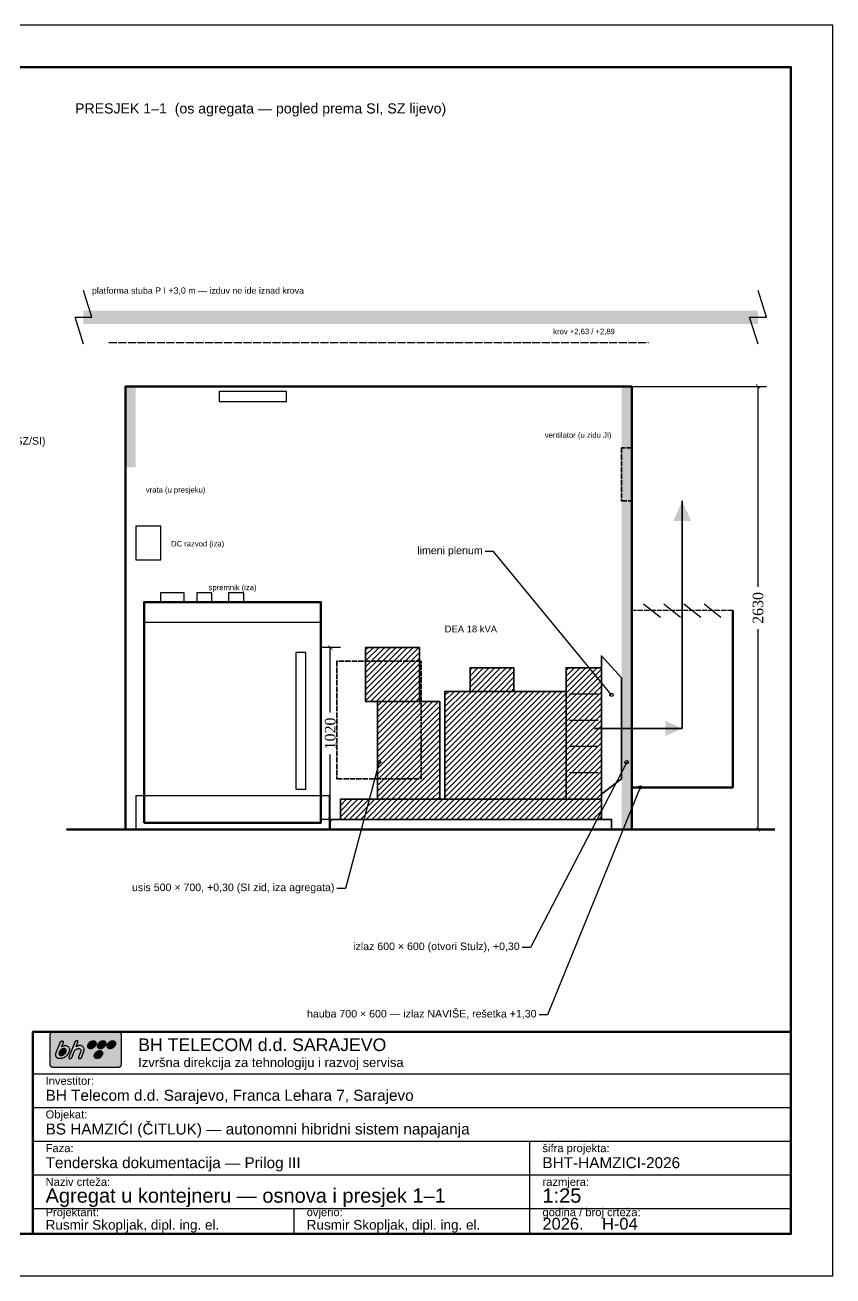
# Model space of a CAD drawing. Header units: millimetres. Extents: x 0 to 10500, y 0 to 7425.
# Drawn here: x 5703 to 10500, y 0 to 7425 of the extents above; entities that cross this region are included whole.
import ezdxf
from ezdxf.enums import TextEntityAlignment as Align

# ---------------------------------------------------------------- set-up
doc = ezdxf.new("R2010")
doc.units = ezdxf.units.MM
doc.linetypes.add('DASHED', pattern=[1.524, 1.27, -0.254])
for name, color, linetype in [('Agregat', 30, 'Continuous'), ('Izvod', 253, 'Continuous'), ('Konstrukcija', 5, 'Continuous'), ('Kota_tekst', 7, 'Continuous'), ('Kote', 7, 'Continuous'), ('Novi1', 30, 'Continuous'), ('Objekat', 6, 'Continuous'), ('Okvir', 3, 'Continuous'), ('Sema', 7, 'Continuous'), ('Tekst', 253, 'Continuous'), ('Ventilacija', 4, 'Continuous')]:
    doc.layers.add(name, color=color, linetype=linetype)
doc.styles.add('20', font='arial.ttf')
doc.styles.get("Standard").update_dxf_attribs({"font": 'times.ttf'})
doc.dimstyles.new('M 25', dxfattribs={"dimscale": 25, "dimtxt": 2.5, "dimasz": 1, "dimexe": 2, "dimexo": 0, "dimtad": 1, "dimdec": 0, "dimtxsty": 'Standard', "dimblk": 'ARCHTICK', "dimcen": 2.5, "dimazin": 3, "dimtfac": 1, "dimtmove": 0, "dimatfit": 3, "dimarcsym": 0})

# ---------------------------------------------------------------- blocks, each defined once
blk = doc.blocks.new('_ARCHTICK')
at = {"color": 0, "linetype": 'ByBlock', "const_width": 0.15}
blk.add_lwpolyline([(-0.5, -0.5), (0.5, 0.5)], dxfattribs=at)
blk = doc.blocks.new('*D12')
for p, q in [((7575, 3730), (7465, 3730)), ((7515, 3345), (7515, 3730)), ((7515, 2710), (7515, 3095)), ((7575, 2710), (7465, 2710))]:
    blk.add_line(p, q)
at = {"layer": 'Defpoints'}
for p in [(7575, 3730), (7515, 2710), (7575, 2710)]:
    blk.add_point(p, dxfattribs=at)
at = {"layer": 'Kote', "xscale": 25, "yscale": 25}
for p, rotation in [((7515, 3730), 90), ((7515, 2710), 270)]:
    blk.add_blockref('_ARCHTICK', p, dxfattribs=dict(at, rotation=rotation))
at = {"layer": 'Kote', "insert": (7515, 3220), "char_height": 62.5, "attachment_point": 5, "rotation": 90}
blk.add_mtext('1020', dxfattribs=at)
blk = doc.blocks.new('*D13')
for p, q in [((9305, 5280), (10105, 5280)), ((10055, 4090), (10055, 5280)), ((10055, 2650), (10055, 3840)), ((9305, 2650), (10105, 2650))]:
    blk.add_line(p, q)
at = {"layer": 'Defpoints'}
for p in [(9305, 5280), (9305, 2650), (10055, 2650)]:
    blk.add_point(p, dxfattribs=at)
at = {"layer": 'Kote', "xscale": 25, "yscale": 25}
for p, rotation in [((10055, 5280), 90), ((10055, 2650), 270)]:
    blk.add_blockref('_ARCHTICK', p, dxfattribs=dict(at, rotation=rotation))
at = {"layer": 'Kote', "insert": (10055, 3965), "char_height": 62.5, "attachment_point": 5, "rotation": 90}
blk.add_mtext('2630', dxfattribs=at)

msp = doc.modelspace()

# ---------------------------------------------------------------- hatches: boundary and pattern name
at = {"layer": 'Agregat'}
h = msp.add_hatch(dxfattribs=at)
h.set_pattern_fill('ANSI31', scale=7.5)
h.paths.add_polyline_path([(8045, 3410), (7725, 3410), (7725, 3730), (8045, 3730)])
h = msp.add_hatch(dxfattribs=at)
h.set_pattern_fill('ANSI31', scale=7.5)
h.paths.add_polyline_path([(8605, 3470), (8345, 3470), (8345, 3610), (8605, 3610)])
h = msp.add_hatch(dxfattribs=at)
h.set_pattern_fill('ANSI31', scale=7.5)
h.paths.add_polyline_path([(9125, 2830), (8915, 2830), (8915, 3610), (9125, 3610)])
h = msp.add_hatch(dxfattribs=at)
h.set_pattern_fill('ANSI31', scale=7.5)
h.paths.add_polyline_path([(8915, 2830), (8195, 2830), (8195, 3470), (8915, 3470)])
h = msp.add_hatch(dxfattribs=at)
h.set_pattern_fill('ANSI31', scale=7.5)
h.paths.add_polyline_path([(8165, 2830), (7795, 2830), (7795, 3410), (8165, 3410)])
h = msp.add_hatch(dxfattribs=at)
h.set_pattern_fill('ANSI31', scale=7.5)
h.paths.add_polyline_path([(9125, 2710), (7575, 2710), (7575, 2830), (9125, 2830)])
at = {"layer": 'Konstrukcija'}
msp.add_hatch(color=5, dxfattribs=at).paths.add_polyline_path([(6050, 5650), (10055, 5650), (10055, 5730), (6050, 5730)])
at = {"layer": 'Objekat'}
for points in [[(6300, 4800), (6360, 4800), (6360, 5280), (6300, 5280)], [(9245, 3550), (9305, 3550), (9305, 5280), (9245, 5280)], [(9245, 2650), (9305, 2650), (9305, 2950), (9245, 2950)]]:
    msp.add_hatch(color=8, dxfattribs=at).paths.add_polyline_path(points)
at = {"layer": 'Okvir'}
for color, points in [(30, [(5865.2, 1240), (6259.8, 1240), (6261.8, 1240.2), (6263.8, 1240.6), (6265.7, 1241.3), (6267.4, 1242.3), (6269.1, 1243.5), (6270.5, 1244.9), (6271.8, 1246.4), (6272.9, 1248.2), (6273.8, 1250.1), (6274.5, 1252.2), (6274.9, 1254.3), (6275, 1256.5), (6275, 1430.2), (6274.9, 1432.4), (6274.5, 1434.5), (6273.8, 1436.6), (6272.9, 1438.5), (6271.8, 1440.2), (6270.5, 1441.8), (6269.1, 1443.2), (6267.4, 1444.4), (6265.7, 1445.4), (6263.8, 1446.1), (6261.8, 1446.5), (6259.8, 1446.7), (5865.2, 1446.7), (5863.2, 1446.5), (5861.2, 1446.1), (5859.3, 1445.4), (5857.6, 1444.4), (5855.9, 1443.2), (5854.5, 1441.8), (5853.2, 1440.2), (5852.1, 1438.5), (5851.2, 1436.6), (5850.5, 1434.5), (5850.1, 1432.4), (5850, 1430.2), (5850, 1256.5), (5850.1, 1254.3), (5850.5, 1252.2), (5851.2, 1250.1), (5852.1, 1248.2), (5853.2, 1246.4), (5854.5, 1244.9), (5855.9, 1243.5), (5857.6, 1242.3), (5859.3, 1241.3), (5861.2, 1240.6), (5863.2, 1240.2)]), (7, [(5963.6, 1329), (5961.1, 1323.6), (5958.2, 1318.4), (5954.8, 1313.6), (5951, 1309.1), (5946.8, 1305), (5942.3, 1301.4), (5937.5, 1298.2), (5932.4, 1295.5), (5927.1, 1293.4), (5921.7, 1291.8), (5916.2, 1290.8), (5910.6, 1290.5), (5907.7, 1290.5), (5905, 1290.8), (5902.5, 1291.2), (5900.2, 1291.7), (5898, 1292.4), (5896, 1293.2), (5894.1, 1294.2), (5892.4, 1295.4), (5890.8, 1296.6), (5889.5, 1298.1), (5888.2, 1299.6), (5887.1, 1301.4), (5886, 1303.8), (5885.3, 1306.2), (5884.8, 1308.7), (5884.6, 1311.2), (5884.6, 1313.8), (5884.9, 1316.4), (5885.4, 1319), (5886, 1321.7), (5886.8, 1324.5), (5887.7, 1327.3), (5888.8, 1330.2), (5889.9, 1333.1), (5889.9, 1333.1), (5889.9, 1333.1), (5889.9, 1333.1), (5889.9, 1333.1), (5889.9, 1333.2), (5889.9, 1333.2), (5889.9, 1333.2), (5889.9, 1333.3), (5890, 1333.3), (5890, 1333.3), (5890, 1333.4), (5890, 1333.4), (5891.4, 1336.8), (5908.8, 1380.6), (5910.7, 1386), (5911.1, 1386.7), (5911.4, 1387.4), (5911.8, 1388), (5912.2, 1388.7), (5912.6, 1389.3), (5913.1, 1389.8), (5913.6, 1390.4), (5914.1, 1390.9), (5914.6, 1391.4), (5915.2, 1391.9), (5915.8, 1392.4), (5916.4, 1392.8), (5916.9, 1393.2), (5917.5, 1393.5), (5918.1, 1393.8), (5918.6, 1394.1), (5919.2, 1394.3), (5919.8, 1394.5), (5920.4, 1394.7), (5921, 1394.8), (5921.6, 1394.9), (5922.2, 1395), (5922.8, 1395.1), (5923.4, 1395.1), (5924, 1395.1), (5924.6, 1395), (5925.1, 1394.9), (5925.7, 1394.8), (5926.2, 1394.7), (5926.6, 1394.5), (5927.1, 1394.3), (5927.5, 1394), (5927.9, 1393.7), (5928.2, 1393.4), (5928.5, 1393), (5928.8, 1392.7), (5929, 1392.2), (5929.3, 1391.8), (5929.4, 1391.3), (5929.5, 1390.9), (5929.6, 1390.3), (5929.7, 1389.8), (5929.6, 1389.2), (5929.6, 1388.7), (5929.5, 1388), (5929.3, 1387.4), (5929.2, 1386.7), (5928.9, 1386), (5926.8, 1380.8), (5926.8, 1380.8), (5926.8, 1380.8), (5926.8, 1380.8), (5926.8, 1380.8), (5926.8, 1380.8), (5926.8, 1380.8), (5926.8, 1380.7), (5926.8, 1380.7), (5926.8, 1380.7), (5926.8, 1380.7), (5926.8, 1380.6), (5926.8, 1380.6), (5919.3, 1362.1), (5921.1, 1362.9), (5922.9, 1363.7), (5924.6, 1364.4), (5926.4, 1365), (5928.2, 1365.6), (5930.1, 1366.1), (5931.9, 1366.5), (5933.7, 1366.9), (5935.6, 1367.2), (5937.4, 1367.4), (5939.3, 1367.5), (5941.1, 1367.6), (5946.4, 1367.2), (5951, 1366.2), (5955.1, 1364.6), (5958.6, 1362.4), (5961.6, 1359.7), (5963.8, 1356.4), (5965.5, 1352.7), (5966.5, 1348.6), (5966.8, 1344.2), (5966.5, 1339.4), (5965.4, 1334.3)]), (7, [(5945.5, 1329), (5946.5, 1331.9), (5947.1, 1334.6), (5947.4, 1337.2), (5947.3, 1339.5), (5946.8, 1341.7), (5946, 1343.7), (5944.8, 1345.4), (5943.3, 1346.8), (5941.5, 1348), (5939.3, 1348.8), (5936.8, 1349.3), (5934, 1349.5), (5931, 1349.3), (5928.1, 1348.8), (5925.3, 1347.9), (5922.5, 1346.7), (5919.9, 1345.3), (5917.4, 1343.5), (5915.1, 1341.6), (5912.9, 1339.4), (5910.9, 1337), (5909.1, 1334.5), (5907.6, 1331.8), (5906.3, 1329), (5905.2, 1325.6), (5904.6, 1322.6), (5904.4, 1319.8), (5904.7, 1317.4), (5905.3, 1315.2), (5906.3, 1313.4), (5907.6, 1311.9), (5909.2, 1310.6), (5911.1, 1309.7), (5913.2, 1309), (5915.5, 1308.6), (5917.9, 1308.5), (5920.4, 1308.7), (5923, 1309.1), (5925.6, 1309.8), (5928.2, 1310.9), (5930.9, 1312.2), (5933.4, 1313.8), (5935.9, 1315.6), (5938.2, 1317.8), (5940.4, 1320.2), (5942.4, 1322.9), (5944.1, 1325.8)]), (7, [(6028, 1367.6), (6026.2, 1367.5), (6024.4, 1367.4), (6022.6, 1367.2), (6020.7, 1366.9), (6018.9, 1366.5), (6017.1, 1366.1), (6015.3, 1365.6), (6013.5, 1365), (6011.8, 1364.4), (6010, 1363.7), (6008.3, 1362.9), (6006.6, 1362.1), (6008.5, 1367.3), (6016.5, 1387.1), (6016.8, 1387.8), (6017, 1388.5), (6017.1, 1389.1), (6017.2, 1389.7), (6017.3, 1390.3), (6017.3, 1390.9), (6017.3, 1391.4), (6017.2, 1392), (6017.1, 1392.5), (6016.9, 1392.9), (6016.6, 1393.4), (6016.3, 1393.8), (6016.1, 1394.2), (6015.8, 1394.5), (6015.4, 1394.9), (6015, 1395.1), (6014.6, 1395.4), (6014.2, 1395.6), (6013.7, 1395.8), (6013.2, 1396), (6012.7, 1396.1), (6012.1, 1396.2), (6011.6, 1396.2), (6011, 1396.2), (6010.4, 1396.2), (6009.8, 1396.2), (6009.2, 1396.1), (6008.6, 1396), (6008, 1395.8), (6007.4, 1395.6), (6006.8, 1395.4), (6006.2, 1395.2), (6005.7, 1394.9), (6005.1, 1394.6), (6004.5, 1394.3), (6004, 1394), (6003.3, 1393.5), (6002.7, 1393), (6002.2, 1392.5), (6001.6, 1392), (6001.1, 1391.5), (6000.6, 1390.9), (6000.2, 1390.3), (5999.8, 1389.7), (5999.4, 1389.1), (5999.1, 1388.5), (5998.7, 1387.8), (5998.4, 1387.1), (5963.8, 1299.4), (5963.5, 1298.7), (5963.3, 1298.1), (5963.2, 1297.4), (5963, 1296.8), (5963, 1296.2), (5963, 1295.6), (5963, 1295.1), (5963.1, 1294.6), (5963.3, 1294.1), (5963.4, 1293.6), (5963.7, 1293.2), (5963.9, 1292.7), (5964.2, 1292.4), (5964.6, 1292.1), (5964.9, 1291.8), (5965.3, 1291.5), (5965.7, 1291.3), (5966.1, 1291), (5966.6, 1290.9), (5967.1, 1290.7), (5967.6, 1290.6), (5968.1, 1290.5), (5968.7, 1290.5), (5969.3, 1290.5), (5969.9, 1290.5), (5970.5, 1290.5), (5971.1, 1290.6), (5971.7, 1290.7), (5972.3, 1290.9), (5972.9, 1291), (5973.5, 1291.3), (5974.1, 1291.5), (5974.7, 1291.8), (5975.3, 1292.1), (5975.9, 1292.4), (5976.5, 1292.7), (5977.1, 1293.2), (5977.6, 1293.6), (5978.2, 1294.1), (5978.7, 1294.6), (5979.2, 1295.1), (5979.6, 1295.6), (5980.1, 1296.2), (5980.5, 1296.8), (5980.9, 1297.4), (5981.2, 1298.1), (5981.5, 1298.7), (5981.8, 1299.4), (5994.5, 1331.6), (5995.9, 1334.1), (5997.5, 1336.5), (5999.3, 1338.8), (6001.2, 1340.8), (6003.3, 1342.7), (6005.6, 1344.4), (6007.9, 1345.9), (6010.4, 1347.2), (6012.9, 1348.2), (6015.6, 1348.9), (6018.2, 1349.4), (6020.9, 1349.5), (6023.7, 1349.3), (6026.3, 1348.8), (6028.4, 1348), (6030.3, 1346.8), (6031.8, 1345.4), (6033, 1343.7), (6033.8, 1341.7), (6034.3, 1339.5), (6034.4, 1337.2), (6034.2, 1334.6), (6033.6, 1331.9), (6032.6, 1329), (6021.2, 1299.6), (6021, 1298.9), (6020.7, 1298.2), (6020.6, 1297.5), (6020.5, 1296.9), (6020.4, 1296.3), (6020.4, 1295.7), (6020.5, 1295.1), (6020.6, 1294.6), (6020.7, 1294.1), (6020.9, 1293.7), (6021.1, 1293.3), (6021.4, 1292.9), (6021.7, 1292.5), (6022, 1292.2), (6022.4, 1291.8), (6022.7, 1291.5), (6023.1, 1291.3), (6023.6, 1291.1), (6024, 1290.9), (6024.5, 1290.7), (6025, 1290.6), (6025.6, 1290.5), (6026.1, 1290.5), (6026.7, 1290.5), (6027.4, 1290.5), (6028, 1290.5), (6028.6, 1290.6), (6029.2, 1290.7), (6029.8, 1290.9), (6030.4, 1291.1), (6031, 1291.3), (6031.6, 1291.5), (6032.2, 1291.8), (6032.8, 1292.2), (6033.5, 1292.5), (6034.1, 1292.9), (6034.7, 1293.3), (6035.2, 1293.7), (6035.8, 1294.1), (6036.3, 1294.6), (6036.8, 1295.1), (6037.2, 1295.7), (6037.6, 1296.3), (6038, 1296.9), (6038.4, 1297.5), (6038.7, 1298.2), (6039, 1298.9), (6039.3, 1299.6), (6050.7, 1329), (6052.4, 1334.3), (6053.5, 1339.4), (6053.8, 1344.2), (6053.5, 1348.6), (6052.5, 1352.7), (6050.8, 1356.4), (6048.5, 1359.7), (6045.6, 1362.4), (6042.1, 1364.6), (6038, 1366.2), (6033.3, 1367.2)]), (7, [(6107.6, 1396.2), (6110.7, 1396), (6113.6, 1395.4), (6116.2, 1394.4), (6118.4, 1393), (6120.4, 1391.3), (6122, 1389.2), (6123.2, 1386.9), (6124.1, 1384.4), (6124.6, 1381.7), (6124.6, 1378.8), (6124.2, 1375.7), (6123.4, 1372.5), (6122.1, 1369.3), (6120.5, 1366.2), (6118.5, 1363.3), (6116.3, 1360.6), (6113.7, 1358.1), (6111, 1355.8), (6108.1, 1353.8), (6105, 1352.1), (6101.8, 1350.7), (6098.6, 1349.7), (6095.3, 1349.1), (6092, 1348.9), (6088.9, 1349.1), (6086, 1349.7), (6083.4, 1350.7), (6081.1, 1352.1), (6079.2, 1353.8), (6077.6, 1355.8), (6076.3, 1358.1), (6075.5, 1360.6), (6075, 1363.3), (6075, 1366.2), (6075.4, 1369.3), (6076.2, 1372.5), (6077.5, 1375.7), (6079.1, 1378.8), (6081.1, 1381.7), (6083.3, 1384.4), (6085.9, 1386.9), (6088.6, 1389.2), (6091.6, 1391.3), (6094.6, 1393), (6097.8, 1394.4), (6101.1, 1395.4), (6104.3, 1396)]), (7, [(6146.7, 1337.6), (6149.8, 1337.4), (6152.7, 1336.8), (6155.3, 1335.8), (6157.5, 1334.4), (6159.5, 1332.7), (6161.1, 1330.7), (6162.4, 1328.5), (6163.3, 1326), (6163.7, 1323.2), (6163.8, 1320.3), (6163.4, 1317.3), (6162.6, 1314.1), (6161.4, 1310.9), (6159.7, 1307.8), (6157.8, 1304.9), (6155.5, 1302.2), (6153, 1299.6), (6150.2, 1297.4), (6147.3, 1295.4), (6144.2, 1293.7), (6141, 1292.3), (6137.8, 1291.3), (6134.5, 1290.7), (6131.2, 1290.5), (6128.1, 1290.7), (6125.2, 1291.3), (6122.6, 1292.3), (6120.4, 1293.7), (6118.4, 1295.4), (6116.8, 1297.4), (6115.5, 1299.6), (6114.6, 1302.2), (6114.1, 1304.9), (6114.1, 1307.8), (6114.4, 1310.9), (6115.3, 1314.1), (6116.5, 1317.3), (6118.2, 1320.3), (6120.1, 1323.2), (6122.4, 1326), (6124.9, 1328.5), (6127.7, 1330.7), (6130.6, 1332.7), (6133.7, 1334.4), (6136.9, 1335.8), (6140.1, 1336.8), (6143.4, 1337.4)]), (7, [(6165.9, 1396.2), (6169, 1396), (6171.9, 1395.4), (6174.5, 1394.4), (6176.8, 1393), (6178.8, 1391.3), (6180.4, 1389.2), (6181.6, 1386.9), (6182.5, 1384.4), (6183, 1381.7), (6183, 1378.8), (6182.7, 1375.7), (6181.8, 1372.5), (6180.6, 1369.3), (6178.9, 1366.2), (6177, 1363.3), (6174.7, 1360.6), (6172.2, 1358.1), (6169.4, 1355.8), (6166.5, 1353.8), (6163.4, 1352.1), (6160.2, 1350.7), (6157, 1349.7), (6153.7, 1349.1), (6150.4, 1348.9), (6147.3, 1349.1), (6144.4, 1349.7), (6141.8, 1350.7), (6139.6, 1352.1), (6137.6, 1353.8), (6136, 1355.8), (6134.7, 1358.1), (6133.8, 1360.6), (6133.3, 1363.3), (6133.3, 1366.2), (6133.6, 1369.3), (6134.5, 1372.5), (6135.8, 1375.7), (6137.4, 1378.8), (6139.4, 1381.7), (6141.7, 1384.4), (6144.2, 1386.9), (6146.9, 1389.2), (6149.9, 1391.3), (6152.9, 1393), (6156.1, 1394.4), (6159.3, 1395.4), (6162.6, 1396)]), (7, [(6223.5, 1396.2), (6226.6, 1396), (6229.5, 1395.4), (6232, 1394.4), (6234.3, 1393), (6236.2, 1391.3), (6237.8, 1389.2), (6239.1, 1386.9), (6240, 1384.4), (6240.4, 1381.7), (6240.5, 1378.8), (6240.1, 1375.7), (6239.3, 1372.5), (6238, 1369.3), (6236.4, 1366.2), (6234.4, 1363.3), (6232.1, 1360.6), (6229.6, 1358.1), (6226.9, 1355.8), (6223.9, 1353.8), (6220.9, 1352.1), (6217.7, 1350.7), (6214.4, 1349.7), (6211.1, 1349.1), (6207.9, 1348.9), (6204.7, 1349.1), (6201.9, 1349.7), (6199.3, 1350.7), (6197, 1352.1), (6195.1, 1353.8), (6193.4, 1355.8), (6192.2, 1358.1), (6191.3, 1360.6), (6190.9, 1363.3), (6190.8, 1366.2), (6191.2, 1369.3), (6192.1, 1372.5), (6193.3, 1375.7), (6195, 1378.8), (6196.9, 1381.7), (6199.2, 1384.4), (6201.7, 1386.9), (6204.5, 1389.2), (6207.4, 1391.3), (6210.5, 1393), (6213.7, 1394.4), (6216.9, 1395.4), (6220.2, 1396)])]:
    msp.add_hatch(color=color, dxfattribs=at).paths.add_polyline_path(points)
at = {"layer": 'Ventilacija'}
msp.add_hatch(color=4, dxfattribs=at).paths.add_polyline_path([(9245, 2950), (9305, 2950), (9305, 3550), (9245, 3550)])

# ---------------------------------------------------------------- linework, layer by layer
at = {"layer": 'Agregat', "color": 30}
msp.add_line((6410, 3880), (7460, 3880), dxfattribs=at)
at = {"layer": 'Agregat', "color": 4}
for p, q in [((9105, 3454), (8935, 3454)), ((9105, 3298), (8935, 3298)), ((9105, 3142), (8935, 3142)), ((9105, 2986), (8935, 2986))]:
    msp.add_line(p, q, dxfattribs=at)
at = {"layer": 'Agregat', "color": 1, "lineweight": 25}
for points in [[(6508, 4000), (6648, 4000), (6648, 4055), (6508, 4055)], [(6722, 4000), (6812, 4000), (6812, 4055), (6722, 4055)], [(6911, 4000), (7001, 4000), (7001, 4055), (6911, 4055)], [(7310, 2890), (7370, 2890), (7370, 3700), (7310, 3700)]]:
    msp.add_lwpolyline(points, close=True, dxfattribs=at)
at = {"layer": 'Agregat', "color": 30, "lineweight": 50}
msp.add_lwpolyline([(6410, 2690), (7460, 2690), (7460, 4000), (6410, 4000)], close=True, dxfattribs=at)
at = {"layer": 'Agregat', "color": 30, "lineweight": 35}
for points in [[(8045, 3410), (7725, 3410), (7725, 3730), (8045, 3730)], [(8605, 3470), (8345, 3470), (8345, 3610), (8605, 3610)], [(8915, 2830), (8195, 2830), (8195, 3470), (8915, 3470)], [(8165, 2830), (7795, 2830), (7795, 3410), (8165, 3410)], [(9125, 2710), (7575, 2710), (7575, 2830), (9125, 2830)]]:
    msp.add_lwpolyline(points, close=True, dxfattribs=at)
at = {"layer": 'Agregat', "color": 4, "lineweight": 35}
msp.add_lwpolyline([(9125, 2830), (8915, 2830), (8915, 3610), (9125, 3610)], close=True, dxfattribs=at)
at = {"layer": 'Agregat', "color": 1}
msp.add_lwpolyline([(6360, 2650), (7510, 2650), (7510, 2850), (6360, 2850)], close=True, dxfattribs=at)
at = {"layer": 'Izvod', "color": 8}
for points in [[(9185, 3450), (8485, 4300), (8435, 4300)], [(7805, 3050), (7605, 2300), (7555, 2300)], [(9275, 3050), (8705, 1950), (8655, 1950)], [(9355, 2900), (8805, 1550), (8755, 1550)]]:
    msp.add_lwpolyline(points, dxfattribs=at)
for centre in [(9185, 3450), (7805, 3050), (9275, 3050), (9355, 2900)]:
    msp.add_circle(centre, 10, dxfattribs=at)
at = {"layer": 'Konstrukcija', "color": 5}
for points in [[(6050, 5530), (6000, 5690), (6100, 5690), (6050, 5850)], [(10055, 5530), (10005, 5690), (10105, 5690), (10055, 5850)]]:
    msp.add_lwpolyline(points, dxfattribs=at)
at = {"layer": 'Konstrukcija', "color": 5, "lineweight": 35}
msp.add_lwpolyline([(7515, 2650), (9185, 2650), (9185, 2710), (7515, 2710)], close=True, dxfattribs=at)
at = {"layer": 'Novi1', "color": 30}
msp.add_lwpolyline([(6360, 4250), (6510, 4250), (6510, 4450), (6360, 4450)], close=True, dxfattribs=at)
at = {"layer": 'Objekat', "color": 6, "linetype": 'DASHED', "ltscale": 37.5}
msp.add_line((6200, 5540), (9405, 5540), dxfattribs=at)
at = {"layer": 'Objekat', "color": 8, "lineweight": 50}
msp.add_line((5950, 2650), (10155, 2650), dxfattribs=at)
at = {"layer": 'Objekat', "color": 6, "lineweight": 50}
msp.add_lwpolyline([(6300, 2650), (9305, 2650), (9305, 5280), (6300, 5280)], close=True, dxfattribs=at)
at = {"layer": 'Okvir'}
for p, q in [((5750, 1200), (10250, 1200)), ((5750, 1000), (10250, 1000)), ((5750, 800), (10250, 800)), ((8700, 400), (8700, 800)), ((5750, 600), (10250, 600)), ((5750, 400), (10250, 400)), ((7300, 250), (7300, 400)), ((8700, 250), (8700, 400))]:
    msp.add_line(p, q, dxfattribs=at)
at = {"layer": 'Okvir', "color": 8}
msp.add_lwpolyline([(0, 0), (10500, 0), (10500, 7425), (0, 7425)], close=True, dxfattribs=at)
at = {"layer": 'Okvir', "lineweight": 50}
for points in [[(500, 250), (10250, 250), (10250, 7175), (500, 7175)], [(5750, 250), (10250, 250), (10250, 1450), (5750, 1450)]]:
    msp.add_lwpolyline(points, close=True, dxfattribs=at)
at = {"layer": 'Okvir', "color": 30}
msp.add_lwpolyline([(5865.2, 1240), (6259.8, 1240), (6261.8, 1240.2), (6263.8, 1240.6), (6265.7, 1241.3), (6267.4, 1242.3), (6269.1, 1243.5), (6270.5, 1244.9), (6271.8, 1246.4), (6272.9, 1248.2), (6273.8, 1250.1), (6274.5, 1252.2), (6274.9, 1254.3), (6275, 1256.5), (6275, 1430.2), (6274.9, 1432.4), (6274.5, 1434.5), (6273.8, 1436.6), (6272.9, 1438.5), (6271.8, 1440.2), (6270.5, 1441.8), (6269.1, 1443.2), (6267.4, 1444.4), (6265.7, 1445.4), (6263.8, 1446.1), (6261.8, 1446.5), (6259.8, 1446.7), (5865.2, 1446.7), (5863.2, 1446.5), (5861.2, 1446.1), (5859.3, 1445.4), (5857.6, 1444.4), (5855.9, 1443.2), (5854.5, 1441.8), (5853.2, 1440.2), (5852.1, 1438.5), (5851.2, 1436.6), (5850.5, 1434.5), (5850.1, 1432.4), (5850, 1430.2), (5850, 1256.5), (5850.1, 1254.3), (5850.5, 1252.2), (5851.2, 1250.1), (5852.1, 1248.2), (5853.2, 1246.4), (5854.5, 1244.9), (5855.9, 1243.5), (5857.6, 1242.3), (5859.3, 1241.3), (5861.2, 1240.6), (5863.2, 1240.2), (5865.2, 1240)], close=True, dxfattribs=at)
at = {"layer": 'Okvir', "color": 7}
for points in [[(5963.6, 1329), (5961.1, 1323.6), (5958.2, 1318.4), (5954.8, 1313.6), (5951, 1309.1), (5946.8, 1305), (5942.3, 1301.4), (5937.5, 1298.2), (5932.4, 1295.5), (5927.1, 1293.4), (5921.7, 1291.8), (5916.2, 1290.8), (5910.6, 1290.5), (5907.7, 1290.5), (5905, 1290.8), (5902.5, 1291.2), (5900.2, 1291.7), (5898, 1292.4), (5896, 1293.2), (5894.1, 1294.2), (5892.4, 1295.4), (5890.8, 1296.6), (5889.5, 1298.1), (5888.2, 1299.6), (5887.1, 1301.4), (5886, 1303.8), (5885.3, 1306.2), (5884.8, 1308.7), (5884.6, 1311.2), (5884.6, 1313.8), (5884.9, 1316.4), (5885.4, 1319), (5886, 1321.7), (5886.8, 1324.5), (5887.7, 1327.3), (5888.8, 1330.2), (5889.9, 1333.1), (5889.9, 1333.1), (5889.9, 1333.1), (5889.9, 1333.1), (5889.9, 1333.1), (5889.9, 1333.2), (5889.9, 1333.2), (5889.9, 1333.2), (5889.9, 1333.3), (5890, 1333.3), (5890, 1333.3), (5890, 1333.4), (5890, 1333.4), (5891.4, 1336.8), (5908.8, 1380.6), (5910.7, 1386), (5911.1, 1386.7), (5911.4, 1387.4), (5911.8, 1388), (5912.2, 1388.7), (5912.6, 1389.3), (5913.1, 1389.8), (5913.6, 1390.4), (5914.1, 1390.9), (5914.6, 1391.4), (5915.2, 1391.9), (5915.8, 1392.4), (5916.4, 1392.8), (5916.9, 1393.2), (5917.5, 1393.5), (5918.1, 1393.8), (5918.6, 1394.1), (5919.2, 1394.3), (5919.8, 1394.5), (5920.4, 1394.7), (5921, 1394.8), (5921.6, 1394.9), (5922.2, 1395), (5922.8, 1395.1), (5923.4, 1395.1), (5924, 1395.1), (5924.6, 1395), (5925.1, 1394.9), (5925.7, 1394.8), (5926.2, 1394.7), (5926.6, 1394.5), (5927.1, 1394.3), (5927.5, 1394), (5927.9, 1393.7), (5928.2, 1393.4), (5928.5, 1393), (5928.8, 1392.7), (5929, 1392.2), (5929.3, 1391.8), (5929.4, 1391.3), (5929.5, 1390.9), (5929.6, 1390.3), (5929.7, 1389.8), (5929.6, 1389.2), (5929.6, 1388.7), (5929.5, 1388), (5929.3, 1387.4), (5929.2, 1386.7), (5928.9, 1386), (5926.8, 1380.8), (5926.8, 1380.8), (5926.8, 1380.8), (5926.8, 1380.8), (5926.8, 1380.8), (5926.8, 1380.8), (5926.8, 1380.8), (5926.8, 1380.7), (5926.8, 1380.7), (5926.8, 1380.7), (5926.8, 1380.7), (5926.8, 1380.6), (5926.8, 1380.6), (5919.3, 1362.1), (5921.1, 1362.9), (5922.9, 1363.7), (5924.6, 1364.4), (5926.4, 1365), (5928.2, 1365.6), (5930.1, 1366.1), (5931.9, 1366.5), (5933.7, 1366.9), (5935.6, 1367.2), (5937.4, 1367.4), (5939.3, 1367.5), (5941.1, 1367.6), (5946.4, 1367.2), (5951, 1366.2), (5955.1, 1364.6), (5958.6, 1362.4), (5961.6, 1359.7), (5963.8, 1356.4), (5965.5, 1352.7), (5966.5, 1348.6), (5966.8, 1344.2), (5966.5, 1339.4), (5965.4, 1334.3), (5963.6, 1329)], [(5945.5, 1329), (5946.5, 1331.9), (5947.1, 1334.6), (5947.4, 1337.2), (5947.3, 1339.5), (5946.8, 1341.7), (5946, 1343.7), (5944.8, 1345.4), (5943.3, 1346.8), (5941.5, 1348), (5939.3, 1348.8), (5936.8, 1349.3), (5934, 1349.5), (5931, 1349.3), (5928.1, 1348.8), (5925.3, 1347.9), (5922.5, 1346.7), (5919.9, 1345.3), (5917.4, 1343.5), (5915.1, 1341.6), (5912.9, 1339.4), (5910.9, 1337), (5909.1, 1334.5), (5907.6, 1331.8), (5906.3, 1329), (5905.2, 1325.6), (5904.6, 1322.6), (5904.4, 1319.8), (5904.7, 1317.4), (5905.3, 1315.2), (5906.3, 1313.4), (5907.6, 1311.9), (5909.2, 1310.6), (5911.1, 1309.7), (5913.2, 1309), (5915.5, 1308.6), (5917.9, 1308.5), (5920.4, 1308.7), (5923, 1309.1), (5925.6, 1309.8), (5928.2, 1310.9), (5930.9, 1312.2), (5933.4, 1313.8), (5935.9, 1315.6), (5938.2, 1317.8), (5940.4, 1320.2), (5942.4, 1322.9), (5944.1, 1325.8), (5945.5, 1329)], [(6028, 1367.6), (6026.2, 1367.5), (6024.4, 1367.4), (6022.6, 1367.2), (6020.7, 1366.9), (6018.9, 1366.5), (6017.1, 1366.1), (6015.3, 1365.6), (6013.5, 1365), (6011.8, 1364.4), (6010, 1363.7), (6008.3, 1362.9), (6006.6, 1362.1), (6008.5, 1367.3), (6016.5, 1387.1), (6016.8, 1387.8), (6017, 1388.5), (6017.1, 1389.1), (6017.2, 1389.7), (6017.3, 1390.3), (6017.3, 1390.9), (6017.3, 1391.4), (6017.2, 1392), (6017.1, 1392.5), (6016.9, 1392.9), (6016.6, 1393.4), (6016.3, 1393.8), (6016.1, 1394.2), (6015.8, 1394.5), (6015.4, 1394.9), (6015, 1395.1), (6014.6, 1395.4), (6014.2, 1395.6), (6013.7, 1395.8), (6013.2, 1396), (6012.7, 1396.1), (6012.1, 1396.2), (6011.6, 1396.2), (6011, 1396.2), (6010.4, 1396.2), (6009.8, 1396.2), (6009.2, 1396.1), (6008.6, 1396), (6008, 1395.8), (6007.4, 1395.6), (6006.8, 1395.4), (6006.2, 1395.2), (6005.7, 1394.9), (6005.1, 1394.6), (6004.5, 1394.3), (6004, 1394), (6003.3, 1393.5), (6002.7, 1393), (6002.2, 1392.5), (6001.6, 1392), (6001.1, 1391.5), (6000.6, 1390.9), (6000.2, 1390.3), (5999.8, 1389.7), (5999.4, 1389.1), (5999.1, 1388.5), (5998.7, 1387.8), (5998.4, 1387.1), (5963.8, 1299.4), (5963.5, 1298.7), (5963.3, 1298.1), (5963.2, 1297.4), (5963, 1296.8), (5963, 1296.2), (5963, 1295.6), (5963, 1295.1), (5963.1, 1294.6), (5963.3, 1294.1), (5963.4, 1293.6), (5963.7, 1293.2), (5963.9, 1292.7), (5964.2, 1292.4), (5964.6, 1292.1), (5964.9, 1291.8), (5965.3, 1291.5), (5965.7, 1291.3), (5966.1, 1291), (5966.6, 1290.9), (5967.1, 1290.7), (5967.6, 1290.6), (5968.1, 1290.5), (5968.7, 1290.5), (5969.3, 1290.5), (5969.9, 1290.5), (5970.5, 1290.5), (5971.1, 1290.6), (5971.7, 1290.7), (5972.3, 1290.9), (5972.9, 1291), (5973.5, 1291.3), (5974.1, 1291.5), (5974.7, 1291.8), (5975.3, 1292.1), (5975.9, 1292.4), (5976.5, 1292.7), (5977.1, 1293.2), (5977.6, 1293.6), (5978.2, 1294.1), (5978.7, 1294.6), (5979.2, 1295.1), (5979.6, 1295.6), (5980.1, 1296.2), (5980.5, 1296.8), (5980.9, 1297.4), (5981.2, 1298.1), (5981.5, 1298.7), (5981.8, 1299.4), (5994.5, 1331.6), (5995.9, 1334.1), (5997.5, 1336.5), (5999.3, 1338.8), (6001.2, 1340.8), (6003.3, 1342.7), (6005.6, 1344.4), (6007.9, 1345.9), (6010.4, 1347.2), (6012.9, 1348.2), (6015.6, 1348.9), (6018.2, 1349.4), (6020.9, 1349.5), (6023.7, 1349.3), (6026.3, 1348.8), (6028.4, 1348), (6030.3, 1346.8), (6031.8, 1345.4), (6033, 1343.7), (6033.8, 1341.7), (6034.3, 1339.5), (6034.4, 1337.2), (6034.2, 1334.6), (6033.6, 1331.9), (6032.6, 1329), (6032.6, 1329), (6021.2, 1299.6), (6021, 1298.9), (6020.7, 1298.2), (6020.6, 1297.5), (6020.5, 1296.9), (6020.4, 1296.3), (6020.4, 1295.7), (6020.5, 1295.1), (6020.6, 1294.6), (6020.7, 1294.1), (6020.9, 1293.7), (6021.1, 1293.3), (6021.4, 1292.9), (6021.7, 1292.5), (6022, 1292.2), (6022.4, 1291.8), (6022.7, 1291.5), (6023.1, 1291.3), (6023.6, 1291.1), (6024, 1290.9), (6024.5, 1290.7), (6025, 1290.6), (6025.6, 1290.5), (6026.1, 1290.5), (6026.7, 1290.5), (6027.4, 1290.5), (6028, 1290.5), (6028.6, 1290.6), (6029.2, 1290.7), (6029.8, 1290.9), (6030.4, 1291.1), (6031, 1291.3), (6031.6, 1291.5), (6032.2, 1291.8), (6032.8, 1292.2), (6033.5, 1292.5), (6034.1, 1292.9), (6034.7, 1293.3), (6035.2, 1293.7), (6035.8, 1294.1), (6036.3, 1294.6), (6036.8, 1295.1), (6037.2, 1295.7), (6037.6, 1296.3), (6038, 1296.9), (6038.4, 1297.5), (6038.7, 1298.2), (6039, 1298.9), (6039.3, 1299.6), (6050.7, 1329), (6050.7, 1329), (6052.4, 1334.3), (6053.5, 1339.4), (6053.8, 1344.2), (6053.5, 1348.6), (6052.5, 1352.7), (6050.8, 1356.4), (6048.5, 1359.7), (6045.6, 1362.4), (6042.1, 1364.6), (6038, 1366.2), (6033.3, 1367.2), (6028, 1367.6)], [(6107.6, 1396.2), (6110.7, 1396), (6113.6, 1395.4), (6116.2, 1394.4), (6118.4, 1393), (6120.4, 1391.3), (6122, 1389.2), (6123.2, 1386.9), (6124.1, 1384.4), (6124.6, 1381.7), (6124.6, 1378.8), (6124.2, 1375.7), (6123.4, 1372.5), (6122.1, 1369.3), (6120.5, 1366.2), (6118.5, 1363.3), (6116.3, 1360.6), (6113.7, 1358.1), (6111, 1355.8), (6108.1, 1353.8), (6105, 1352.1), (6101.8, 1350.7), (6098.6, 1349.7), (6095.3, 1349.1), (6092, 1348.9), (6088.9, 1349.1), (6086, 1349.7), (6083.4, 1350.7), (6081.1, 1352.1), (6079.2, 1353.8), (6077.6, 1355.8), (6076.3, 1358.1), (6075.5, 1360.6), (6075, 1363.3), (6075, 1366.2), (6075.4, 1369.3), (6076.2, 1372.5), (6077.5, 1375.7), (6079.1, 1378.8), (6081.1, 1381.7), (6083.3, 1384.4), (6085.9, 1386.9), (6088.6, 1389.2), (6091.6, 1391.3), (6094.6, 1393), (6097.8, 1394.4), (6101.1, 1395.4), (6104.3, 1396), (6107.6, 1396.2)], [(6146.7, 1337.6), (6149.8, 1337.4), (6152.7, 1336.8), (6155.3, 1335.8), (6157.5, 1334.4), (6159.5, 1332.7), (6161.1, 1330.7), (6162.4, 1328.5), (6163.3, 1326), (6163.7, 1323.2), (6163.8, 1320.3), (6163.4, 1317.3), (6162.6, 1314.1), (6161.4, 1310.9), (6159.7, 1307.8), (6157.8, 1304.9), (6155.5, 1302.2), (6153, 1299.6), (6150.2, 1297.4), (6147.3, 1295.4), (6144.2, 1293.7), (6141, 1292.3), (6137.8, 1291.3), (6134.5, 1290.7), (6131.2, 1290.5), (6128.1, 1290.7), (6125.2, 1291.3), (6122.6, 1292.3), (6120.4, 1293.7), (6118.4, 1295.4), (6116.8, 1297.4), (6115.5, 1299.6), (6114.6, 1302.2), (6114.1, 1304.9), (6114.1, 1307.8), (6114.4, 1310.9), (6115.3, 1314.1), (6116.5, 1317.3), (6118.2, 1320.3), (6120.1, 1323.2), (6122.4, 1326), (6124.9, 1328.5), (6127.7, 1330.7), (6130.6, 1332.7), (6133.7, 1334.4), (6136.9, 1335.8), (6140.1, 1336.8), (6143.4, 1337.4), (6146.7, 1337.6)], [(6165.9, 1396.2), (6169, 1396), (6171.9, 1395.4), (6174.5, 1394.4), (6176.8, 1393), (6178.8, 1391.3), (6180.4, 1389.2), (6181.6, 1386.9), (6182.5, 1384.4), (6183, 1381.7), (6183, 1378.8), (6182.7, 1375.7), (6181.8, 1372.5), (6180.6, 1369.3), (6178.9, 1366.2), (6177, 1363.3), (6174.7, 1360.6), (6172.2, 1358.1), (6169.4, 1355.8), (6166.5, 1353.8), (6163.4, 1352.1), (6160.2, 1350.7), (6157, 1349.7), (6153.7, 1349.1), (6150.4, 1348.9), (6147.3, 1349.1), (6144.4, 1349.7), (6141.8, 1350.7), (6139.6, 1352.1), (6137.6, 1353.8), (6136, 1355.8), (6134.7, 1358.1), (6133.8, 1360.6), (6133.3, 1363.3), (6133.3, 1366.2), (6133.6, 1369.3), (6134.5, 1372.5), (6135.8, 1375.7), (6137.4, 1378.8), (6139.4, 1381.7), (6141.7, 1384.4), (6144.2, 1386.9), (6146.9, 1389.2), (6149.9, 1391.3), (6152.9, 1393), (6156.1, 1394.4), (6159.3, 1395.4), (6162.6, 1396), (6165.9, 1396.2)], [(6223.5, 1396.2), (6226.6, 1396), (6229.5, 1395.4), (6232, 1394.4), (6234.3, 1393), (6236.2, 1391.3), (6237.8, 1389.2), (6239.1, 1386.9), (6240, 1384.4), (6240.4, 1381.7), (6240.5, 1378.8), (6240.1, 1375.7), (6239.3, 1372.5), (6238, 1369.3), (6236.4, 1366.2), (6234.4, 1363.3), (6232.1, 1360.6), (6229.6, 1358.1), (6226.9, 1355.8), (6223.9, 1353.8), (6220.9, 1352.1), (6217.7, 1350.7), (6214.4, 1349.7), (6211.1, 1349.1), (6207.9, 1348.9), (6204.7, 1349.1), (6201.9, 1349.7), (6199.3, 1350.7), (6197, 1352.1), (6195.1, 1353.8), (6193.4, 1355.8), (6192.2, 1358.1), (6191.3, 1360.6), (6190.9, 1363.3), (6190.8, 1366.2), (6191.2, 1369.3), (6192.1, 1372.5), (6193.3, 1375.7), (6195, 1378.8), (6196.9, 1381.7), (6199.2, 1384.4), (6201.7, 1386.9), (6204.5, 1389.2), (6207.4, 1391.3), (6210.5, 1393), (6213.7, 1394.4), (6216.9, 1395.4), (6220.2, 1396), (6223.5, 1396.2)]]:
    msp.add_lwpolyline(points, close=True, dxfattribs=at)
at = {"layer": 'Sema', "color": 2}
msp.add_lwpolyline([(6855, 5190), (7255, 5190), (7255, 5250), (6855, 5250)], close=True, dxfattribs=at)
at = {"layer": 'Ventilacija', "color": 4, "linetype": 'DASHED', "ltscale": 25}
msp.add_line((9905, 3950), (9305, 3950), dxfattribs=at)
at = {"layer": 'Ventilacija', "color": 4}
for p, q in [((9375, 3990), (9475, 3910)), ((9495, 3990), (9595, 3910)), ((9615, 3990), (9715, 3910)), ((9735, 3990), (9835, 3910))]:
    msp.add_line(p, q, dxfattribs=at)
at = {"layer": 'Ventilacija', "color": 4, "linetype": 'DASHED', "lineweight": 35, "ltscale": 25}
for points in [[(9245, 4600), (9305, 4600), (9305, 4915), (9245, 4915)], [(7555, 2950), (8055, 2950), (8055, 3650), (7555, 3650)]]:
    msp.add_lwpolyline(points, close=True, dxfattribs=at)
at = {"layer": 'Ventilacija', "color": 4, "lineweight": 35}
for points in [[(9605, 3250), (9605, 4600)], [(9085, 3250), (9605, 3250)]]:
    msp.add_lwpolyline(points, dxfattribs=at)
at = {"layer": 'Ventilacija', "color": 4, "lineweight": 50}
msp.add_lwpolyline([(9305, 2900), (9905, 2900), (9905, 3950)], dxfattribs=at)
at = {"layer": 'Ventilacija', "color": 4, "lineweight": 35}
msp.add_lwpolyline([(9125, 2860), (9245, 2950), (9245, 3550), (9125, 3680)], close=True, dxfattribs=at)
at = {"layer": 'Ventilacija', "color": 4}
for points in [[(9552, 4481.3), (9605, 4600), (9658, 4481.3)], [(9504.6, 3294.9), (9605, 3250), (9504.6, 3205.1)]]:
    msp.add_solid(points, dxfattribs=at)

# ---------------------------------------------------------------- texts
at = {"layer": 'Izvod', "color": 7, "style": '20'}
msp.add_text('korito 1150 × 640, rub 200 (ugao SZ/SI)', height=45, dxfattribs=at).set_placement((4715, 4934.2))
for s, p in [('limeni plenum', (8420, 4284.2)), ('usis 500 × 700, +0,30 (SI zid, iza agregata)', (7540, 2284.2)), ('izlaz 600 × 600 (otvori Stulz), +0,30', (8640, 1934.2)), ('hauba 700 × 600 — izlaz NAVIŠE, rešetka +1,30', (8740, 1534.2))]:
    msp.add_text(s, height=45, dxfattribs=at).set_placement(p, align=Align.RIGHT)
at = {"layer": 'Kota_tekst', "color": 8, "style": '20'}
msp.add_text('krov +2,63 / +2,89', height=32.5, dxfattribs=at).set_placement((9205, 5590), align=Align.RIGHT)
at = {"layer": 'Okvir', "color": 8, "style": '20'}
for s, height, p in [('Izvršna direkcija za tehnologiju i razvoj servisa', 55, (6375, 1240)), ('Investitor:', 47.5, (5825, 1135)), ('Objekat:', 47.5, (5825, 935)), ('Faza:', 47.5, (5825, 735)), ('šifra projekta:', 47.5, (8775, 735)), ('Naziv crteža:', 47.5, (5825, 535)), ('razmjera:', 47.5, (8775, 535)), ('Projektant:', 47.5, (5825, 355)), ('ovjerio:', 47.5, (7375, 355)), ('godina / broj crteža:', 47.5, (8775, 355))]:
    msp.add_text(s, height=height, dxfattribs=at).set_placement(p)
at = {"layer": 'Tekst', "color": 7, "style": '20'}
for s, height, p in [('PRESJEK 1–1  (os agregata — pogled prema SI, SZ lijevo)', 60, (6000, 6900)), ('platforma stuba P I +3,0 m — izduv ne ide iznad krova', 37.5, (6100, 5830)), ('BH TELECOM d.d. SARAJEVO', 75, (6375, 1335)), ('BH Telecom d.d. Sarajevo, Franca Lehara 7, Sarajevo', 65, (5825, 1040)), ('BS HAMZIĆI (ČITLUK) — autonomni hibridni sistem napajanja', 65, (5825, 840)), ('Tenderska dokumentacija — Prilog III', 65, (5825, 640)), ('BHT-HAMZICI-2026', 65, (8775, 640)), ('Agregat u kontejneru — osnova i presjek 1–1', 85, (5825, 435)), ('1:25', 85, (8775, 435)), ('Rusmir Skopljak, dipl. ing. el.', 57.5, (5825, 275)), ('Rusmir Skopljak, dipl. ing. el.', 57.5, (7375, 275)), ('2026.    H-04', 70, (8775, 275))]:
    msp.add_text(s, height=height, dxfattribs=at).set_placement(p)
at = {"layer": 'Tekst', "color": 8, "style": '20'}
msp.add_text('ventilator (u zidu JI)', height=32.5, dxfattribs=at).set_placement((9185, 4975), align=Align.RIGHT)
for s, p in [('vrata (u presjeku)', (6420, 4650)), ('DC razvod (iza)', (6570, 4330))]:
    msp.add_text(s, height=32.5, dxfattribs=at).set_placement(p)
msp.add_text('spremnik (iza)', height=32.5, dxfattribs=at).set_placement((6935, 4070), align=Align.CENTER)
at = {"layer": 'Tekst', "color": 7, "style": '20'}
msp.add_text('DEA 18 kVA', height=40, dxfattribs=at).set_placement((8350, 3820), align=Align.CENTER)

# ---------------------------------------------------------------- dimensions: what is measured, and where the dimension line sits
at = {"layer": 'Kote'}
for base, p1, p2, picture, middle in [((10055, 2650), (9305, 2650), (9305, 5280), '*D13', (10055, 3965)), ((7515, 2710), (7575, 2710), (7575, 3730), '*D12', (7515, 3220))]:
    dim = msp.add_linear_dim(base=base, p1=p1, p2=p2, angle=90, dimstyle='M 25', dxfattribs=at)
    dim.commit()
    dim.dimension.update_dxf_attribs({"geometry": picture, "text_midpoint": middle})

doc.saveas('drawing.dxf')
